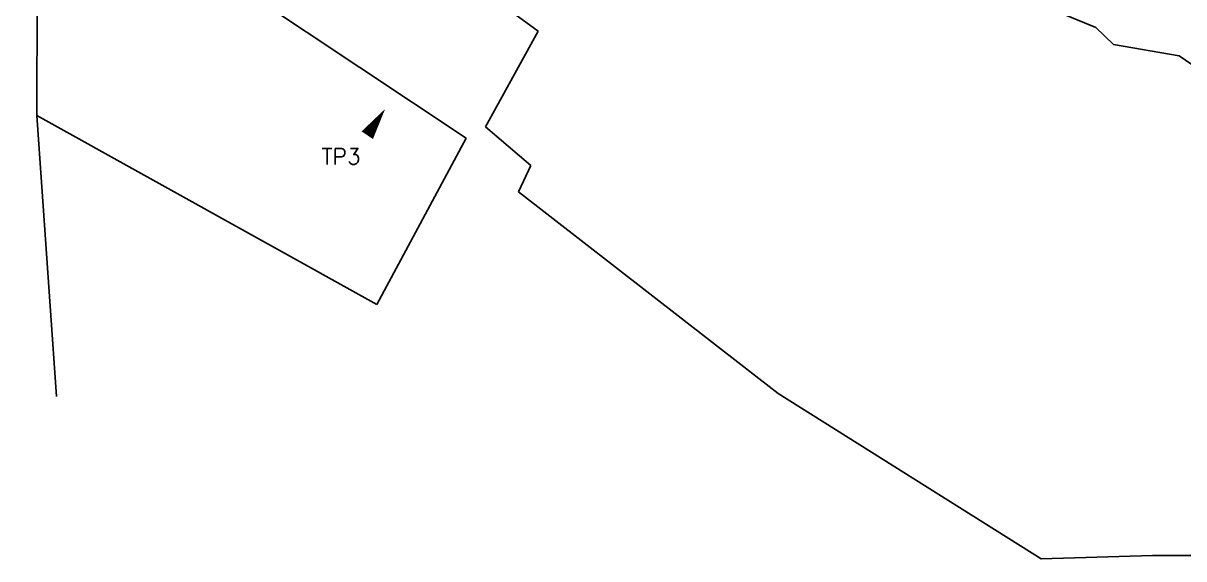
# Model space of a CAD drawing. Header units: metres. Extents: x -8.98 to -4.82, y -17.36 to -14.04.
# Drawn here: x -8.979 to -6.438, y -17.357 to -16.185 of the extents above; entities that cross this region are included whole.
import ezdxf

# ---------------------------------------------------------------- set-up
doc = ezdxf.new("R2010")
doc.units = ezdxf.units.M
doc.header["$LTSCALE"] = 25
doc.header["$MEASUREMENT"] = 0
doc.linetypes.add('STRICHPUNKTX2', pattern=[2, 1, -0.5, 0, -0.5])
for name, color, linetype in [('BEFUND', 1, 'CONTINUOUS'), ('GRABUNGSGRENZE', 3, 'STRICHPUNKTX2'), ('TPROFIL', 3, 'CONTINUOUS')]:
    doc.layers.add(name, color=color, linetype=linetype)
doc.styles.get("Standard").update_dxf_attribs({"font": 'txt.shx'})

# ---------------------------------------------------------------- blocks, each defined once
blk = doc.blocks.new('PFEIL')
at = {"layer": 'TPROFIL'}
blk.add_lwpolyline([(0, 0, 0, 3, 0), (6.54, -2.37, 3, 3, 0)], format="xyseb", dxfattribs=at)

msp = doc.modelspace()

# ---------------------------------------------------------------- linework, layer by layer
at = {"layer": 'BEFUND'}
for points in [[(-8.9482, -15.176), (-8.7906, -15.2019), (-8.5234, -15.2771), (-8.2072, -15.3823), (-7.9298, -15.5074), (-7.6136, -15.6458), (-7.4361, -15.7165), (-7.3122, -15.8071), (-7.1724, -15.914), (-7.0377, -16.0148), (-6.8766, -16.082), (-6.7501, -16.1456), (-6.6312, -16.1949), (-6.592, -16.2321)], [(-6.592, -16.2321), (-6.4482, -16.2564), (-6.2732, -16.3764), (-6.2003, -16.4223)]]:
    msp.add_lwpolyline(points, dxfattribs=at)
at = {"layer": 'GRABUNGSGRENZE', "flags": 128}
for points in [[(-8.9061, -17.002), (-8.9495, -16.3873), (-8.9488, -16.0895), (-8.9418, -15.434), (-8.9793, -15.1531), (-8.966, -14.6454), (-8.9136, -14.0422), (-8.3716, -14.0856), (-7.7495, -14.3047), (-6.4991, -14.7113)], [(-6.4991, -14.7113), (-6.2222, -14.7757), (-5.8898, -14.8761), (-5.6737, -14.9267), (-4.9349, -15.2068), (-4.9298, -15.855), (-4.8765, -16.339), (-4.8189, -16.9795), (-4.9585, -16.993), (-5.0798, -17.0064), (-5.1562, -17.0381), (-5.153, -17.0987), (-5.153, -17.0987), (-5.117, -17.3356), (-5.5705, -17.3491), (-6.5068, -17.3504)], [(-6.5068, -17.3504), (-6.7509, -17.3573), (-7.3263, -16.9954), (-7.8946, -16.554), (-7.8682, -16.4963), (-7.9672, -16.4123), (-7.8522, -16.2027), (-8.6189, -15.6314), (-8.8154, -15.9008), (-8.9488, -16.0895)], [(-8.8154, -15.9008), (-8.0095, -16.4368), (-8.2054, -16.801), (-8.9495, -16.3873)]]:
    msp.add_lwpolyline(points, dxfattribs=at)

# ---------------------------------------------------------------- block references
at = {"layer": 'TPROFIL', "xscale": 0.01, "yscale": 0.01, "zscale": 0.01, "rotation": 255.7078386102525}
msp.add_blockref('PFEIL', (-8.1869, -16.3728), dxfattribs=at)

# ---------------------------------------------------------------- texts
at = {"layer": 'TPROFIL'}
msp.add_text('TP3', height=0.035, dxfattribs=at).set_placement((-8.326, -16.4942))

doc.saveas('drawing.dxf')
